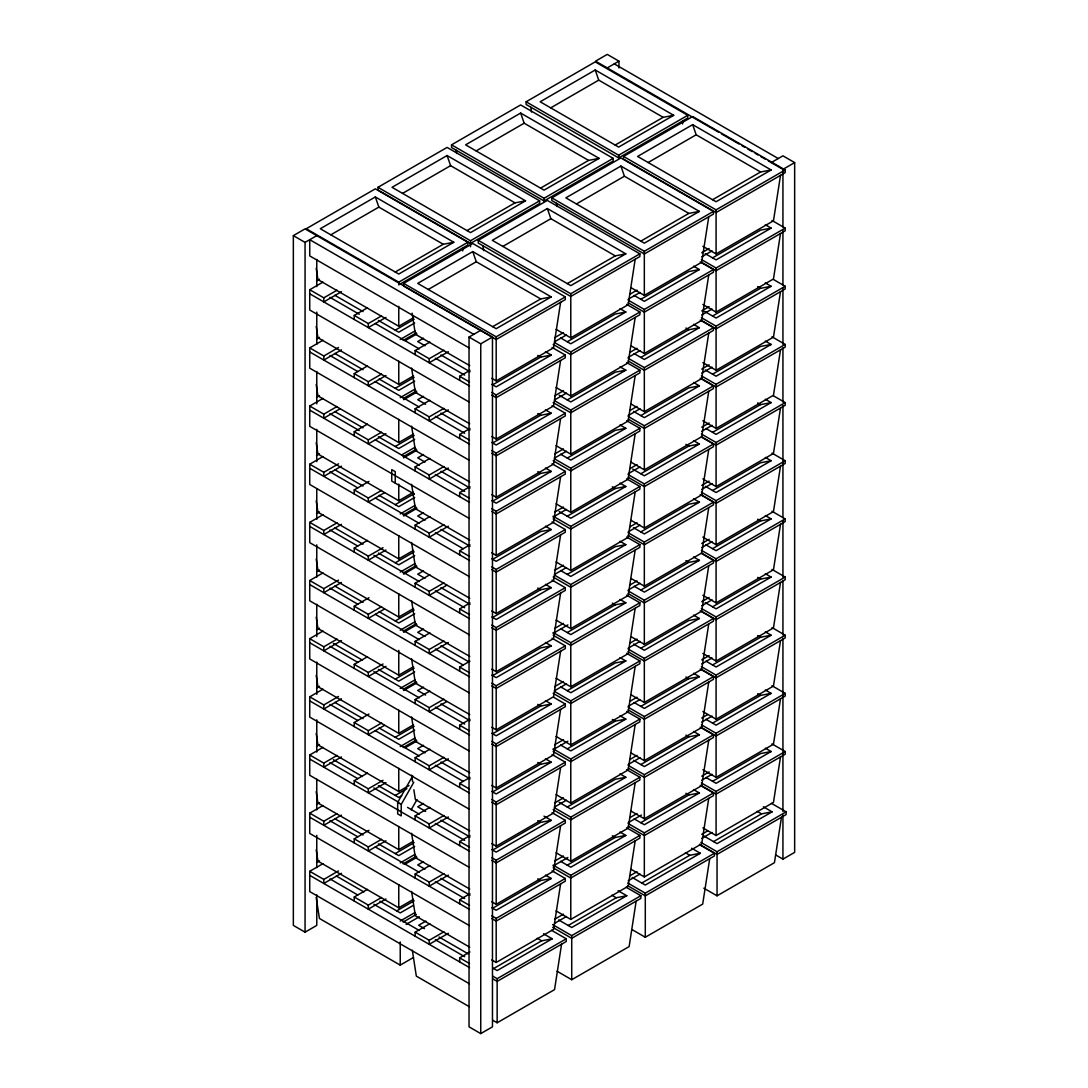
<?xml version="1.0" encoding="UTF-8"?>
<svg xmlns="http://www.w3.org/2000/svg" width="1088" height="1088" viewBox="0 0 1088 1088"><rect width="100%" height="100%" fill="white"/><g stroke="black" fill="none" stroke-linecap="round" stroke-linejoin="round"><path stroke-width="1.5" d="M462.686 250.92L463.175 247.67M560.606 302.328L553.574 347.766L496.182 380.909L491.776 378.352M560.606 360.482L553.574 405.919L496.182 439.062L491.776 436.519M560.606 418.635L553.574 464.086L496.182 497.216L491.776 494.673M560.606 476.789L553.574 522.24L496.182 555.37L491.776 552.826M560.606 534.956L553.574 580.394L496.182 613.537L491.776 610.98M560.606 593.11L553.574 638.547L496.182 671.69L491.776 669.147M560.606 651.263L553.574 696.714L496.182 729.844L491.776 727.301M560.606 709.417L553.574 754.868L496.182 787.998L491.776 785.454M635.188 259.257L628.17 304.708L570.778 337.838L556.077 329.351M560.606 767.584L553.574 813.022L496.182 846.165L491.776 843.608M635.188 317.424L628.17 362.862L570.778 395.991L556.077 387.518M560.606 825.738L553.574 871.175L496.182 904.318L491.776 901.775M635.188 375.578L628.17 421.015L570.778 454.158L556.077 445.672M560.606 883.891L553.574 929.342L496.182 962.472L491.776 959.929M682.57 123.964L683.074 120.714M635.188 433.731L628.17 479.169L570.778 512.312L556.077 503.826M561.571 944.207L554.54 989.645L497.148 1022.774L492.742 1020.231M635.188 491.885L628.17 537.336L570.778 570.466L556.077 561.979M635.188 550.052L628.17 595.49L570.778 628.619L556.077 620.146M635.188 608.206L628.17 653.643L570.778 686.786L556.077 678.3M635.188 666.359L628.17 711.81L570.778 744.94L556.077 736.454M708.75 216.798L701.719 262.235L644.327 295.378L631.108 287.735M635.188 724.513L628.17 769.964L570.778 803.094L556.077 794.607M708.75 274.951L701.719 320.389L644.327 353.532L631.108 345.889M635.188 782.68L628.17 828.118L570.778 861.261L556.077 852.774M708.75 333.105L701.719 378.556L644.327 411.686L631.108 404.056M635.188 840.834L628.17 886.271L570.778 919.414L556.077 910.928M708.75 391.258L701.719 436.71L644.327 469.839L631.108 462.21M636.154 901.136L629.122 946.587L571.73 979.717L557.042 971.23M708.75 449.426L701.719 494.863L644.327 528.006L631.108 520.363M708.75 507.579L701.719 553.017L644.327 586.16L631.108 578.517M708.75 565.733L701.719 611.184L644.327 644.314L631.108 636.684M708.75 623.886L701.719 669.338L644.327 702.467L631.108 694.838M780.504 175.372L773.473 220.81L716.081 253.939L702.862 246.31M708.75 682.054L701.719 727.491L644.327 760.634L631.108 752.991M780.504 233.526L773.473 278.963L716.081 312.106L702.862 304.463M708.75 740.207L701.719 785.645L644.327 818.788L631.108 811.145M780.504 291.679L773.473 337.13L716.081 370.26L702.862 362.63M708.75 798.361L701.719 843.812L644.327 876.942L631.108 869.312M780.504 349.833L773.473 395.284L716.081 428.414L702.862 420.784M709.716 858.677L702.685 904.114L645.293 937.244L632.074 929.614M780.504 408L773.473 453.438L716.081 486.581L702.862 478.938M780.504 466.154L773.473 511.591L716.081 544.734L702.862 537.091M780.504 524.307L773.473 569.758L716.081 602.888L702.862 595.258M780.504 582.461L773.473 627.912L716.081 661.042L702.862 653.412M780.504 640.628L773.473 686.066L716.081 719.209L702.862 711.566M780.504 698.782L773.473 744.219L716.081 777.362L702.862 769.719M780.504 756.935L773.473 802.386L716.081 835.516L702.862 827.886M781.47 817.238L774.438 862.689L717.046 895.818L703.827 888.189M413.794 782.272L401.227 804.413L401.227 815.891L397.664 813.892L397.664 802.414L412.746 775.839M411.155 809.866L417.017 799.53M316.771 894.826L316.771 925.398L305.062 932.171L293.338 925.398L293.338 235.634L305.062 228.874L492.47 337.062L492.47 1026.841L480.746 1033.6L469.037 1026.841L469.037 337.062L480.746 330.303M377.985 187.313L447.086 147.41L539.621 200.831L539.621 203.538L470.519 243.44L377.985 190.019L377.985 187.313L470.519 240.734L539.621 200.831M451.534 144.84L520.649 104.938L613.17 158.358L613.17 161.065L544.068 200.967L451.534 147.546L451.534 144.84L544.068 198.261L613.17 158.358M526.13 101.782L595.231 61.88L687.766 115.301L687.766 118.007L618.664 157.91L526.13 104.489L526.13 101.782L618.664 155.203L687.766 115.301M375.333 196.955L320.28 228.738L398.766 274.04L453.805 242.257L375.333 196.955L378.855 207.101L443.265 244.283L453.805 242.257M447.086 155.53L392.034 187.313L470.519 232.614L525.558 200.831L447.086 155.53L450.595 165.662L515.018 202.858L525.558 200.831M520.649 113.057L465.596 144.84L544.068 190.142L599.121 158.358L520.649 113.057L524.158 123.202L588.581 160.398L599.121 158.358M595.231 69.999L540.178 101.782L618.664 147.084L673.703 115.301L595.231 69.999L598.74 80.131L663.163 117.327L673.703 115.301M293.338 235.634L305.062 242.393L316.771 235.634M607.254 67.918L618.963 61.159L618.963 67.959M330.82 234.818L378.855 207.101M402.574 193.392L450.595 165.662M476.136 150.933L524.158 123.202M550.718 107.862L598.74 80.131M316.526 280.949L319.464 279.249M469.336 402.152L309.74 310.012L309.74 289.734L322.986 282.091M309.74 289.734L323.802 297.84L337.035 290.197M341.455 291.706L323.802 301.906L323.802 297.84M395.243 272.014L443.265 244.283M466.997 230.588L515.018 202.858M540.559 188.115L588.581 160.398M615.142 145.058L663.163 117.327M398.766 282.159L467.867 242.257L467.867 244.963L398.766 284.866L398.766 282.159L306.231 228.738L375.333 188.836L467.867 242.257M403.648 283.383L472.763 243.494L565.298 296.915L565.298 299.622L496.182 339.51L403.648 286.09L403.648 283.383L496.182 336.818L565.298 296.915M478.244 240.326L547.346 200.423L639.88 253.844L639.88 256.55L570.778 296.453L478.244 243.032L478.244 240.326L570.778 293.746L639.88 253.844M551.793 197.853L620.908 157.964L713.442 211.385L713.442 214.091L644.327 253.98L551.793 200.559L551.793 197.853L644.327 251.287L713.442 211.385M623.546 156.427L692.662 116.538L785.182 169.959L785.182 172.666L716.081 212.554L623.546 159.134L623.546 156.427L716.081 209.848L785.182 169.959M354.253 319.491L354.253 315.425L367.486 307.782M316.526 339.102L319.464 337.402M472.763 251.6L417.71 283.383L496.182 328.698L551.235 296.915L472.763 251.6L476.272 261.746L540.695 298.942L551.235 296.915M547.346 208.542L492.293 240.326L570.778 285.627L625.818 253.844L547.346 208.542L550.868 218.688L615.278 255.884L625.818 253.844M620.908 166.07L565.855 197.853L644.327 243.168L699.38 211.385L620.908 166.07L624.417 176.215L688.84 213.411L699.38 211.385M692.662 124.644L637.609 156.427L716.081 201.742L771.134 169.959L692.662 124.644L696.17 134.79L760.594 171.986L771.134 169.959M469.336 460.319L309.74 368.179L309.74 347.888L322.986 340.245M354.253 315.425L368.302 323.544L381.548 315.901M428.25 289.476L476.272 261.746M502.833 246.418L550.868 218.688M576.395 203.946L624.417 176.215M648.149 162.52L696.17 134.79M385.954 317.41L368.302 327.597L368.302 323.544M309.74 347.888L323.802 356.007L338.504 347.507M341.455 349.874L323.802 360.06L323.802 356.007M316.186 268.233L317.941 279.589L398.766 326.25L413.481 317.75M395.243 330.167L414.161 319.246M414.691 323L398.766 332.194L378.42 320.457M400.234 339.47L414.936 330.97M403.158 340.476L416.405 332.833M405.13 340.694L416.881 333.907M354.253 377.645L354.253 373.578L367.486 365.935M316.526 397.27L319.464 395.57M423.504 338.205L417.71 341.55L424.973 345.739M469.336 518.473L309.74 426.333L309.74 406.042L322.986 398.398M415.154 354.647L415.154 350.594L429.869 342.094M354.253 373.578L368.302 381.698L381.548 374.054M385.954 375.564L368.302 385.764L368.302 381.698M309.74 406.042L323.802 414.161L337.035 406.518M339.986 408.87L323.802 418.214L323.802 414.161M415.154 350.594L429.216 358.714L443.931 350.214M771.229 162.602L782.938 155.829L794.662 162.602L794.662 852.366L782.938 859.126L775.622 854.91M448.338 351.723L429.216 362.766L429.216 358.714M492.674 326.672L540.695 298.942M567.256 283.601L615.278 255.884M640.818 241.142L688.84 213.411M712.572 199.716L760.594 171.986M316.186 326.386L317.941 337.742L398.766 384.404L413.481 375.904M395.243 388.321L414.161 377.4M414.691 381.154L398.766 390.361L379.141 379.032M469.037 337.062L480.746 343.835L492.47 337.062M768.305 160.902L782.938 169.361L794.662 162.602M400.234 397.623L414.936 389.137M403.172 398.63L416.405 390.986M403.648 399.704L416.881 392.061M354.253 435.798L354.253 431.746L367.486 424.102M316.526 455.423L319.464 453.723M423.504 396.358L417.71 399.704L425.612 404.274M459.666 380.351L459.666 376.285L469.962 370.342M469.336 576.626L309.74 484.486L309.74 464.209L322.986 456.552M415.154 412.801L415.154 408.748L429.869 400.262M354.253 431.746L368.302 439.851L381.548 432.208M385.954 433.718L368.302 443.918L368.302 439.851M554.635 337.688L563.462 332.588M629.666 294.372L637.024 290.129M701.76 252.756L709.118 248.499M309.74 464.209L323.802 472.314L338.504 463.828M554.635 341.741L566.413 334.954M628.198 299.282L639.962 292.482M701.76 256.809L712.055 250.866M341.455 466.181L323.802 476.381L323.802 472.314M415.154 408.748L429.216 416.867L443.931 408.367M448.338 409.877L429.216 420.92L429.216 416.867M492.674 384.826L540.695 357.095L551.235 355.069L545.428 351.71M567.256 341.768L615.278 314.038L625.818 312.011L620.01 308.652M640.818 299.295L688.84 271.565L699.38 269.538L693.573 266.179M712.572 257.87L760.594 230.139L771.134 228.113L765.326 224.754M316.186 384.54L317.941 395.896L398.766 442.558L413.481 434.071M551.235 355.069L496.182 386.852L491.83 384.336M625.818 312.011L570.778 343.794L560.606 337.919M699.38 269.538L644.327 301.322L634.154 295.446M771.134 228.113L716.081 259.896L705.255 253.64M395.243 446.488L414.161 435.567M414.691 439.307L398.766 448.514L378.42 436.764M491.776 392.428L496.182 394.971L565.298 355.069L565.298 357.775L496.182 397.678L491.776 395.134M554.622 342.584L570.778 351.9L639.88 312.011L639.88 314.718L570.778 354.606L553.153 344.434M628.17 300.111L644.327 309.441L713.442 269.538L713.442 272.245L644.327 312.147L628.17 302.818M701.393 259.529L716.081 268.015L785.182 228.113L785.182 230.819L716.081 270.722L701.393 262.235M401.703 454.934L414.936 447.29M403.158 456.797L416.405 449.14M403.648 457.858L416.881 450.214M354.253 493.952L354.253 489.899L368.968 481.399M316.526 513.577L319.464 511.877M423.504 454.512L417.71 457.858L424.973 462.06M459.666 438.505L459.666 434.452L469.962 428.495M469.336 634.78L309.74 542.654L309.74 522.362L322.986 514.719M415.154 470.968L415.154 466.902L429.869 458.415M354.253 489.899L368.302 498.018L381.548 490.375M384.486 492.728L368.302 502.071L368.302 498.018M554.635 395.842L563.462 390.755M629.666 352.526L637.024 348.282M701.76 310.91L709.118 306.666M309.74 522.362L323.802 530.468L337.035 522.825M554.635 399.908L566.413 393.108M628.198 357.435L639.962 350.635M701.76 314.962L712.055 309.019M341.455 524.334L323.802 534.534L323.802 530.468M415.154 466.902L429.216 475.021L443.931 466.521M448.338 468.03L429.216 479.074L429.216 475.021M492.674 442.979L540.695 415.262L551.235 413.222L545.428 409.877M567.256 399.922L615.278 372.191L625.818 370.165L620.01 366.806M640.818 357.449L688.84 329.732L699.38 327.692L693.573 324.346M712.572 316.023L760.594 288.306L771.134 286.266L765.326 282.921M316.186 442.694L317.941 454.063L398.766 500.725L413.481 492.225M551.235 413.222L496.182 445.006L491.83 442.49M625.818 370.165L570.778 401.948L559.15 395.23M699.38 327.692L644.327 359.475L634.154 353.614M771.134 286.266L716.081 318.05L704.453 311.345M395.243 504.642L414.161 493.721M414.691 497.474L398.766 506.668L379.141 495.339M491.776 450.582L496.182 453.125L565.298 413.222L565.298 415.929L496.182 455.831L491.776 453.288M554.622 400.738L570.778 410.067L639.88 370.165L639.88 372.871L570.778 412.774L553.153 402.587M628.17 358.265L644.327 367.594L713.442 327.692L713.442 330.398L644.327 370.301L628.17 360.971M701.393 317.682L716.081 326.169L785.182 286.266L785.182 288.973L716.081 328.875L701.393 320.389M400.234 513.93L414.936 505.444M403.172 514.937L416.405 507.307M403.648 516.011L416.881 508.382M354.253 552.119L354.253 548.053L367.486 540.41M316.526 571.73L319.464 570.03M423.504 512.666L417.71 516.011L424.973 520.214M459.666 496.658L459.666 492.606L469.962 486.662M469.336 692.947L309.74 600.807L309.74 580.516L322.986 572.873M415.154 529.122L415.154 525.069L429.869 516.569M354.253 548.053L368.302 556.172L383.017 547.672M385.954 550.038L368.302 560.225L368.302 556.172M554.635 454.009L563.462 448.909M629.666 410.679L637.024 406.436M701.76 369.063L709.118 364.82M309.74 580.516L323.802 588.635L338.504 580.135M554.635 458.062L566.413 451.262M628.198 415.589L639.962 408.802M701.76 373.116L712.055 367.173M341.455 582.502L323.802 592.688L323.802 588.635M415.154 525.069L429.216 533.174L443.931 524.688M448.338 526.198L429.216 537.241L429.216 533.174M492.674 501.133L540.695 473.416L551.235 471.39L545.428 468.03M567.256 458.075L615.278 430.345L625.818 428.318L620.01 424.959M640.818 415.602L688.84 387.886L699.38 385.859L693.573 382.5M712.572 374.177L760.594 346.46L771.134 344.434L765.326 341.074M316.186 500.861L317.941 512.217L398.766 558.878L413.481 550.378M551.235 471.39L496.182 503.173L491.83 500.657M625.818 428.318L570.778 460.102L560.606 454.226M699.38 385.859L644.327 417.642L633.502 411.386M771.134 344.434L716.081 376.217L705.255 369.961M395.243 562.795L414.161 551.874M414.691 555.628L398.766 564.822L378.42 553.085M491.776 508.735L496.182 511.278L565.298 471.39L565.298 474.096L496.182 513.985L491.776 511.442M554.622 458.891L570.778 468.221L639.88 428.318L639.88 431.025L570.778 470.927L553.153 460.754M628.17 416.418L644.327 425.748L713.442 385.859L713.442 388.566L644.327 428.454L628.17 419.125M701.393 375.85L716.081 384.322L785.182 344.434L785.182 347.126L716.081 387.029L701.393 378.556M400.234 572.098L414.936 563.598M403.158 573.118L416.405 565.461M403.648 574.178L416.881 566.535M354.253 610.273L354.253 606.22L368.968 597.72M316.526 629.898L319.464 628.198M423.504 570.833L417.71 574.178L424.973 578.367M459.666 554.812L459.666 550.759L469.962 544.816M469.336 751.101L309.74 658.961L309.74 638.67L322.986 631.026M415.154 587.275L415.154 583.222L429.869 574.722M354.253 606.22L368.302 614.326L381.548 606.682M384.486 609.049L368.302 618.392L368.302 614.326M554.635 512.162L563.462 507.062M629.666 468.846L637.024 464.59M701.76 427.217L709.118 422.974M309.74 638.67L323.802 646.789L337.035 639.146M553.166 517.072L566.413 509.429M628.198 473.742L639.962 466.956M701.76 431.283L712.055 425.34M341.455 640.655L323.802 650.842L323.802 646.789M415.154 583.222L429.216 591.342L443.931 582.842M446.869 585.194L429.216 595.394L429.216 591.342M492.674 559.3L540.695 531.57L551.235 529.543L545.428 526.184M567.256 516.229L615.278 488.512L625.818 486.486L620.01 483.126M640.818 473.77L688.84 446.039L699.38 444.013L693.573 440.654M712.572 432.344L760.594 404.614L771.134 402.587L765.326 399.228M316.186 559.014L317.941 570.37L398.766 617.032L413.481 608.532M551.235 529.543L496.182 561.326L491.83 558.81M625.818 486.486L570.778 518.269L559.15 511.55M699.38 444.013L644.327 475.796L632.699 469.078M771.134 402.587L716.081 434.37L705.908 428.495M395.243 620.962L414.161 610.028M414.691 613.782L398.766 622.989L379.141 611.66M491.776 566.902L496.182 569.446L565.298 529.543L565.298 532.25L496.182 572.138L491.776 569.595M553.153 516.202L570.778 526.374L639.88 486.486L639.88 489.178L570.778 529.081L553.153 518.908M628.17 474.586L644.327 483.915L713.442 444.013L713.442 446.719L644.327 486.608L628.17 477.292M701.393 434.003L716.081 442.49L785.182 402.587L785.182 405.294L716.081 445.182L701.393 436.71M400.234 630.251L414.936 621.765M403.172 631.258L416.405 623.614M403.648 632.332L416.881 624.689M354.253 668.426L354.253 664.374L367.486 656.73M316.526 688.051L319.464 686.351M423.504 628.986L417.71 632.332L424.973 636.521M459.666 612.979L459.666 608.913L469.962 602.97M469.336 809.254L309.74 717.114L309.74 696.837L322.986 689.18M415.154 645.429L415.154 641.376L429.869 632.89M354.253 664.374L368.302 672.479L383.017 663.993M385.954 666.346L368.302 676.546L368.302 672.479M554.635 570.316L563.462 565.216M629.666 527L637.024 522.757M701.76 485.384L709.118 481.127M309.74 696.837L323.802 704.942L338.504 696.456M554.635 574.369L566.413 567.582M628.198 531.91L639.962 525.11M701.76 489.437L712.055 483.494M341.455 698.809L323.802 709.009L323.802 704.942M415.154 641.376L429.216 649.495L443.931 640.995M448.338 642.505L429.216 653.548L429.216 649.495M492.674 617.454L540.695 589.723L551.235 587.697L545.428 584.338M567.256 574.396L615.278 546.666L625.818 544.639L620.01 541.28M640.818 531.923L688.84 504.193L699.38 502.166L693.573 498.807M712.572 490.498L760.594 462.767L771.134 460.741L765.326 457.382M316.186 617.168L317.941 628.524L398.766 675.186L413.481 666.699M551.235 587.697L496.182 619.48L491.83 616.964M625.818 544.639L570.778 576.422L560.606 570.547M699.38 502.166L644.327 533.95L633.502 527.694M771.134 460.741L716.081 492.524L705.255 486.268M395.243 679.116L414.161 668.195M414.691 671.935L398.766 681.142L378.42 669.392M491.776 625.056L496.182 627.599L565.298 587.697L565.298 590.403L496.182 630.306L491.776 627.762M554.622 575.212L570.778 584.528L639.88 544.639L639.88 547.346L570.778 587.234L553.153 577.062M628.17 532.739L644.327 542.069L713.442 502.166L713.442 504.873L644.327 544.775L628.17 535.446M701.393 492.157L716.081 500.643L785.182 460.741L785.182 463.447L716.081 503.35L701.393 494.863M400.234 688.405L414.936 679.918M403.172 689.411L416.405 681.768M403.648 690.486L416.881 682.842M354.253 726.58L354.253 722.527L368.968 714.041M316.526 746.205L319.464 744.505M423.504 687.14L417.71 690.486L425.612 695.055M459.666 671.133L459.666 667.08L469.962 661.123M469.336 867.408L309.74 775.282L309.74 754.99L322.986 747.347M415.154 703.596L415.154 699.53L429.869 691.043M354.253 722.527L368.302 730.646L381.548 723.003M384.486 725.356L368.302 734.699L368.302 730.646M554.635 628.47L563.462 623.383M629.666 585.154L637.024 580.91M701.76 543.538L709.118 539.294M309.74 754.99L323.802 763.11L337.035 755.453M553.166 633.379L567.882 624.893M628.198 590.063L639.962 583.263M701.76 547.59L712.055 541.647M341.455 756.962L323.802 767.162L323.802 763.11M415.154 699.53L429.216 707.649L443.931 699.162M446.869 701.515L429.216 711.702L429.216 707.649M492.674 675.607L540.695 647.89L551.235 645.85L545.428 642.505M567.256 632.55L615.278 604.819L625.818 602.793L620.01 599.434M640.818 590.077L688.84 562.36L699.38 560.32L693.573 556.974M712.572 548.651L760.594 520.934L771.134 518.894L765.326 515.549M316.186 675.322L317.941 686.691L398.766 733.353L413.481 724.853M551.235 645.85L496.182 677.634L491.83 675.118M625.818 602.793L570.778 634.576L560.606 628.701M699.38 560.32L644.327 592.103L634.154 586.242M771.134 518.894L716.081 550.678L705.908 544.816M395.243 737.27L414.161 726.349M414.691 730.102L398.766 739.296L379.141 727.967M491.776 683.21L496.182 685.753L565.298 645.85L565.298 648.557L496.182 688.459L491.776 685.916M553.153 632.509L570.778 642.695L639.88 602.793L639.88 605.499L570.778 645.402L553.153 635.215M628.17 590.893L644.327 600.222L713.442 560.32L713.442 563.026L644.327 602.929L628.17 593.599M701.393 550.324L716.081 558.797L785.182 518.894L785.182 521.601L716.081 561.503L701.393 553.017M400.234 746.558L414.936 738.072M403.172 747.578L416.405 739.935M405.13 747.796L416.881 741.01M354.253 784.747L354.253 780.681L367.486 773.038M316.526 804.358L319.464 802.658M423.504 745.294L417.71 748.639L424.973 752.842M459.666 729.286L459.666 725.234L469.962 719.29M469.336 925.575L309.74 833.435L309.74 813.144L322.986 805.501M415.154 761.75L415.154 757.697L429.869 749.197M354.253 780.681L368.302 788.8L383.017 780.3M385.954 782.666L368.302 792.853L368.302 788.8M554.635 686.637L563.462 681.537M629.666 643.307L637.024 639.064M701.76 601.691L709.118 597.448M309.74 813.144L323.802 821.263L337.035 813.62M554.635 690.69L566.413 683.89M628.198 648.217L639.962 641.43M701.76 605.744L712.055 599.801M341.455 815.13L323.802 825.316L323.802 821.263M415.154 757.697L429.216 765.802L443.931 757.316M448.338 758.826L429.216 769.869L429.216 765.802M492.674 733.774L540.695 706.044L551.235 704.018L545.428 700.658M567.256 690.703L615.278 662.973L625.818 660.946L620.01 657.601M640.818 648.244L688.84 620.514L699.38 618.487L693.573 615.128M712.572 606.805L760.594 579.088L771.134 577.062L765.326 573.702M316.186 733.489L317.941 744.845L398.766 791.506L409.061 785.563M551.235 704.018L496.182 735.801L491.83 733.285M625.818 660.946L570.778 692.73L560.606 686.854M699.38 618.487L644.327 650.27L633.502 644.014M771.134 577.062L716.081 608.845L705.255 602.589M395.243 795.423L406.885 788.705M401.662 795.777L398.766 797.45L378.42 785.713M491.776 741.363L496.182 743.906L565.298 704.018L565.298 706.724L496.182 746.613L491.776 744.07M554.622 691.519L570.778 700.849L639.88 660.946L639.88 663.653L570.778 703.555L553.153 693.382M628.17 649.046L644.327 658.376L713.442 618.487L713.442 621.194L644.327 661.082L628.17 651.753M701.393 608.478L716.081 616.95L785.182 577.062L785.182 579.768L716.081 619.657L701.393 611.184M354.253 842.901L354.253 838.848L368.968 830.348M316.526 862.512L319.464 860.826M423.504 803.461L417.71 806.806L425.612 811.362M459.666 787.44L459.666 783.387L469.962 777.444M469.336 983.729L309.74 891.589L309.74 871.298L322.986 863.654M415.154 819.903L415.154 815.85L429.869 807.35M354.253 838.848L368.302 846.954L381.548 839.31M385.954 840.82L368.302 851.02L368.302 846.954M554.635 744.79L563.462 739.69M629.666 701.474L637.024 697.218M701.76 659.845L709.118 655.602M309.74 871.298L323.802 879.417L338.504 870.917M553.166 749.7L567.882 741.2M628.198 706.37L639.962 699.584M701.76 663.911L712.055 657.968M341.455 873.283L323.802 883.47L323.802 879.417M415.154 815.85L429.216 823.97L443.931 815.47M448.338 816.979L429.216 828.022L429.216 823.97M492.674 791.928L540.695 764.198L551.235 762.171L545.428 758.812M567.256 748.857L615.278 721.14L625.818 719.114L620.01 715.754M640.818 706.398L688.84 678.667L699.38 676.641L693.573 673.282M712.572 664.972L760.594 637.242L771.134 635.215L765.326 631.856M316.186 791.642L317.941 802.998L398.766 849.66L413.481 841.16M551.235 762.171L496.182 793.954L491.83 791.438M625.818 719.114L570.778 750.897L560.606 745.022M699.38 676.641L644.327 708.424L634.154 702.549M771.134 635.215L716.081 666.998L705.908 661.123M395.243 853.59L414.161 842.656M414.691 846.41L398.766 855.617L378.42 843.866M491.776 799.53L496.182 802.074L565.298 762.171L565.298 764.878L496.182 804.78L491.776 802.223M553.153 748.83L570.778 759.002L639.88 719.114L639.88 721.806L570.778 761.709L553.153 751.536M628.17 707.214L644.327 716.543L713.442 676.641L713.442 679.347L644.327 719.25L628.17 709.92M701.393 666.631L716.081 675.118L785.182 635.215L785.182 637.922L716.081 677.81L701.393 669.338M400.234 862.879L414.936 854.393M403.158 863.899L416.405 856.242M405.13 864.117L416.881 857.317M354.253 901.054L354.253 897.002L367.486 889.358M423.504 861.614L417.71 864.96L424.973 869.149M459.666 845.607L459.666 841.541L469.962 835.598M415.154 878.07L415.154 874.004L429.869 865.518M354.253 897.002L368.302 905.121L381.548 897.464M385.954 898.974L368.302 909.174L368.302 905.121M554.635 802.944L563.462 797.844M629.666 759.628L637.024 755.385M701.76 718.012L707.635 714.612M554.635 806.997L566.413 800.21M628.198 764.538L639.962 757.738M701.76 722.065L712.055 716.122M415.154 874.004L429.216 882.123L443.931 873.623M448.338 875.133L429.216 886.176L429.216 882.123M492.674 850.082L540.695 822.351L551.235 820.325L543.973 816.136M567.256 807.024L615.278 779.294L625.818 777.267L620.01 773.908M640.818 764.551L688.84 736.821L699.38 734.794L693.573 731.435M712.572 723.126L760.594 695.395L771.134 693.369L765.326 690.01M316.186 849.796L317.941 861.166L398.766 907.814L413.481 899.327M551.235 820.325L496.182 852.108L491.83 849.592M625.818 777.267L570.778 809.05L559.15 802.332M699.38 734.794L644.327 766.578L633.502 760.322M771.134 693.369L716.081 725.152L705.908 719.277M396.726 910.887L414.188 900.81M413.277 905.393L400.234 912.914L379.889 901.177M491.776 857.684L496.182 860.227L565.298 820.325L565.298 823.031L496.182 862.934L491.776 860.39M554.622 807.84L570.778 817.156L639.88 777.267L639.88 779.974L570.778 819.862L553.153 809.69M628.17 765.367L644.327 774.697L713.442 734.794L713.442 737.501L644.327 777.403L628.17 768.074M701.393 724.785L716.081 733.271L785.182 693.369L785.182 696.075L716.081 735.978L701.393 727.491M400.234 921.033L414.936 912.546M403.172 922.039L416.405 914.396M406.082 924.419L419.315 916.776M459.666 903.761L459.666 899.708L469.962 893.751M425.911 921.087L418.676 925.262L424.483 928.622M415.154 936.224L415.154 932.158L429.869 923.671M554.635 861.098L563.462 856.011M629.666 817.782L637.024 813.538M701.76 776.166L709.118 771.922M553.166 866.007L567.882 857.521M628.198 822.691L641.444 815.048M701.76 780.218L712.055 774.275M415.154 932.158L429.216 940.277L443.931 931.79M448.338 933.3L429.216 944.33L429.216 940.277M492.674 908.235L540.695 880.518L551.235 878.478L545.428 875.133M567.256 865.178L615.278 837.447L625.818 835.421L620.01 832.062M640.818 822.705L688.84 794.988L699.38 792.948L693.573 789.602M712.572 781.279L760.594 753.562L771.134 751.522L765.326 748.177M316.159 897.369L319.423 918.462L400.234 965.124L413.481 957.481M551.235 878.478L496.182 910.262L491.83 907.746M625.818 835.421L570.778 867.204L560.606 861.329M699.38 792.948L644.327 824.731L634.154 818.87M771.134 751.522L716.081 783.306L705.908 777.444M491.776 915.838L496.182 918.381L565.298 878.478L565.298 881.185L496.182 921.087L491.776 918.544M553.153 865.15L570.778 875.323L639.88 835.421L639.88 838.127L570.778 878.03L553.153 867.843M628.17 823.521L644.327 832.85L713.442 792.948L713.442 795.654L644.327 835.557L628.17 826.227M701.393 782.952L716.081 791.425L785.182 751.522L785.182 754.229L716.081 794.131L701.393 785.645M459.666 961.914L459.666 957.862L469.962 951.918M554.635 919.265L563.462 914.165M629.666 875.935L637.024 871.692M701.76 834.319L707.635 830.919M554.635 923.318L566.413 916.518M628.198 880.845L639.962 874.058M701.76 838.386L712.055 832.429M493.639 968.551L541.661 940.821L552.201 938.794L543.483 933.762M568.222 925.48L616.243 897.763L626.783 895.723L618.066 890.691M641.784 883.021L689.806 855.29L700.346 853.264L691.628 848.232M713.538 841.595L761.559 813.865L772.099 811.838L763.382 806.806M552.201 938.794L497.148 970.578L492.782 968.062M626.783 895.723L571.73 927.506L558.661 919.958M700.346 853.264L645.293 885.047L632.21 877.486M772.099 811.838L717.046 843.622L703.963 836.06M492.742 976.14L497.148 978.683L566.25 938.794L566.25 941.501L497.148 981.39L492.742 978.846M552.636 924.596L571.73 935.626L640.846 895.723L640.846 898.43L571.73 938.332L552.636 927.302M627.667 882.98L645.293 893.153L714.394 853.264L714.394 855.97L645.293 895.859L627.667 885.686M700.89 842.411L717.046 851.727L786.148 811.838L786.148 814.545L717.046 854.434L699.421 844.261M397.664 802.414L401.227 804.413M618.963 61.159L607.254 54.4L595.53 61.159L718.515 132.165M614.271 63.866L778.26 158.535M721.453 133.851L739.024 143.997M741.948 145.697L744.872 147.383M747.81 149.07L752.202 151.613M755.126 153.299L758.05 154.986M760.974 156.686L765.367 159.215M771.977 220.483L785.182 228.113M773.446 279.494L785.182 286.266M757.67 286.606L760.594 288.306M700.223 261.909L713.442 269.538M771.977 336.79L785.182 344.434M700.223 320.062L713.442 327.692M685.916 328.032L688.84 329.732M626.661 304.382L639.88 312.011M773.446 395.801L785.182 402.587M757.67 402.927L760.594 404.614M700.223 378.216L713.442 385.859M626.661 362.535L639.88 370.165M771.977 453.111L785.182 460.741M552.078 347.439L565.298 355.069M701.692 437.226L713.442 444.013M537.771 355.409L540.695 357.095M685.916 444.353L688.84 446.039M626.661 420.689L639.88 428.318M473.729 334.356L309.74 239.686L309.74 255.925L469.336 348.051M771.977 511.265L785.182 518.894M757.67 519.234L760.594 520.934M552.078 405.593L565.298 413.222M700.223 494.537L713.442 502.166M469.73 365.636L415.371 334.247L412.107 313.14M440.966 354.974L470.03 371.756M334.818 295.283L363.038 311.576M537.771 413.562L540.695 415.262M329.95 297.337L359.23 314.242M375.333 323.544L419.261 348.908M435.363 358.197L464.644 375.102M459.666 376.285L469.513 381.97M309.74 293.787L469.513 386.022M626.661 478.842L639.88 486.486M771.977 569.418L785.182 577.062M612.354 486.812L615.278 488.512M757.67 577.388L760.594 579.088M552.078 463.746L565.298 471.39M701.692 553.547L713.442 560.32M469.73 423.79L415.371 392.401L411.604 368.057M440.966 413.127L470.03 429.91M334.818 353.437L363.038 369.73M537.771 471.716L540.695 473.416M685.916 560.66L688.84 562.36M329.95 355.49L357.762 371.552M375.333 381.698L419.261 407.062M435.363 416.35L464.644 433.269M459.666 434.452L469.513 440.123M309.74 351.941L469.513 444.19M626.661 537.01L639.88 544.639M771.977 627.586L785.182 635.215M757.67 635.555L760.594 637.242M552.078 521.914L565.298 529.543M700.223 610.858L713.442 618.487M469.73 481.943L415.371 450.554L411.604 426.21M440.966 471.281L470.03 488.063M334.818 411.59L363.038 427.883M329.95 413.658L359.23 430.562M375.333 439.851L419.261 465.215M435.363 474.518L464.644 491.422M459.666 492.606L469.513 498.29M309.74 410.108L469.513 502.343M626.661 595.163L639.88 602.793M771.977 685.739L785.182 693.369M612.354 603.133L615.278 604.819M414.297 494.115L391.734 481.086L391.734 469.608L395.243 471.634L395.243 483.113M757.67 693.709L760.594 695.395M552.078 580.067L565.298 587.697M700.223 669.011L713.442 676.641M469.73 540.097L415.371 508.708L411.604 484.364M440.966 529.448L470.03 546.217M334.818 469.758L363.038 486.05M537.771 588.037L540.695 589.723M685.916 676.981L688.84 678.667M329.95 471.811L357.762 487.873M375.333 498.018L419.261 523.369M435.363 532.671L463.175 548.733M459.666 550.759L469.513 556.444M309.74 468.262L469.513 560.497M626.661 653.317L639.88 660.946M771.977 743.893L785.182 751.522M552.078 638.221L565.298 645.85M700.223 727.165L713.442 734.794M469.73 598.264L415.371 566.875L411.604 542.531M440.966 587.602L470.03 604.384M334.818 527.911L363.038 544.204M685.916 735.134L688.84 736.821M329.95 529.965L357.762 546.026M373.864 555.329L419.261 581.536M435.363 590.825L464.644 607.73M459.666 608.913L469.513 614.598M309.74 526.415L469.513 618.65M626.661 711.47L639.88 719.114M771.46 803.352L786.148 811.838M612.354 719.44L615.278 721.14M757.166 811.322L761.559 813.865M553.547 697.231L565.298 704.018M700.223 785.318L713.442 792.948M469.73 656.418L415.371 625.029L411.604 600.685M440.966 645.755L469.241 662.089M334.818 586.065L363.038 602.358M537.771 704.358L540.695 706.044M685.916 793.288L688.84 794.988M329.95 588.118L357.762 604.18M375.333 614.326L419.261 639.69M435.363 648.992L463.175 665.04M459.666 667.08L469.513 672.751M309.74 584.569L469.513 676.818M626.661 769.638L639.88 777.267M552.078 754.542L565.298 762.171M699.706 844.778L714.394 853.264M469.73 714.571L415.371 683.182L411.604 658.838M440.966 703.909L470.03 720.691M333.363 643.389L362.426 660.171M537.771 762.511L540.695 764.198M329.95 646.286L357.762 662.347M373.864 671.636L419.261 697.843M435.363 707.146L464.644 724.05M685.413 852.747L689.806 855.29M459.666 725.234L469.513 730.918M309.74 642.736L469.513 734.971M626.661 827.791L639.88 835.421M612.354 835.761L615.278 837.447M552.078 812.695L565.298 820.325M469.73 772.738L415.371 741.336L411.604 716.992M440.966 762.076L470.03 778.845M334.818 702.386L363.038 718.678M537.771 820.665L540.695 822.351M329.95 704.439L357.762 720.501M375.333 730.646L419.261 755.997M435.363 765.299L463.175 781.361M459.666 783.387L469.513 789.072M309.74 700.89L469.513 793.125M626.158 887.25L640.846 895.723M611.85 895.22L616.243 897.763M552.078 870.849L565.298 878.478M469.73 830.892L415.371 799.503L413.862 789.766M440.966 820.23L470.03 837.012M333.363 759.696L362.426 776.478M537.771 878.818L540.695 880.518M329.95 762.593L357.762 778.654M373.864 787.957L398.766 802.318M407.551 807.391L419.261 814.164M435.363 823.453L464.644 840.358M459.666 841.541L469.513 847.226M309.74 759.043L469.513 851.278M551.562 930.308L566.25 938.794M469.73 889.046L415.371 857.657L411.604 833.313M440.966 878.383L470.03 895.166M334.818 818.693L363.038 834.986M537.268 938.278L541.661 940.821M329.95 820.746L357.762 836.808M375.333 846.954L419.261 872.318M435.363 881.62L464.644 898.525M459.666 899.708L469.513 905.379M309.74 817.197L469.513 909.446M469.73 947.199L415.371 915.81L411.604 891.466M336.287 876.003L363.909 891.942M439.022 937.013L468.085 953.795M329.95 878.914L357.762 894.975M373.864 904.264L419.261 930.471M435.363 939.774L464.644 956.678M459.666 957.862L469.513 963.546M309.74 875.364L469.513 967.599M469.227 1006.658L416.323 976.126L412.311 950.15M556.485 203.266L556.988 206.516M530.808 107.182L531.57 112.05M482.922 245.738L483.684 250.607M456.226 150.253L456.729 153.49M411.604 775.159L412.61 781.646M782.938 169.361L782.938 227.12M782.938 230.52L782.938 284.893M782.938 288.293L782.938 344.352M782.938 347.752L782.938 402.111M782.938 405.511L782.938 517.643M782.938 521.043L782.938 577.102M782.938 580.502L782.938 634.875M782.938 638.275L782.938 811.566M782.938 814.953L782.938 859.126M717.046 851.727L717.046 895.818M716.081 209.848L716.081 253.939M716.081 268.015L716.081 312.106M716.081 326.169L716.081 370.26M716.081 384.322L716.081 428.414M716.081 442.49L716.081 486.581M716.081 500.643L716.081 544.734M716.081 558.797L716.081 602.888M716.081 616.95L716.081 661.042M716.081 675.118L716.081 719.209M716.081 733.271L716.081 777.362M716.081 791.425L716.081 835.516M645.293 893.153L645.293 937.244M644.327 251.287L644.327 295.378M644.327 309.441L644.327 353.532M644.327 367.594L644.327 411.686M644.327 425.748L644.327 469.839M644.327 483.915L644.327 528.006M644.327 542.069L644.327 586.16M644.327 600.222L644.327 644.314M644.327 658.376L644.327 702.467M644.327 716.543L644.327 760.634M644.327 774.697L644.327 818.788M644.327 832.85L644.327 876.942M618.664 155.203L618.664 157.91M571.73 935.626L571.73 979.717M570.778 293.746L570.778 337.838M570.778 351.9L570.778 395.991M570.778 410.067L570.778 454.158M570.778 468.221L570.778 512.312M570.778 526.374L570.778 570.466M570.778 584.528L570.778 628.619M570.778 642.695L570.778 686.786M570.778 700.849L570.778 744.94M570.778 759.002L570.778 803.094M570.778 817.156L570.778 861.261M570.778 875.323L570.778 919.414M544.068 198.261L544.068 200.967M497.148 978.683L497.148 1022.774M496.182 336.818L496.182 380.909M496.182 394.971L496.182 439.062M496.182 453.125L496.182 497.216M496.182 511.278L496.182 555.37M496.182 569.446L496.182 613.537M496.182 627.599L496.182 671.69M496.182 685.753L496.182 729.844M496.182 743.906L496.182 787.998M496.182 802.074L496.182 846.165M496.182 860.227L496.182 904.318M496.182 918.381L496.182 962.472M480.746 343.835L480.746 1033.6M470.519 240.734L470.519 246.745M400.234 941.95L400.234 965.124M398.766 306.381L398.766 326.25M398.766 361.23L398.766 384.404M398.766 419.383L398.766 442.558M398.766 484.16L398.766 500.725M398.766 535.704L398.766 558.878M398.766 593.858L398.766 617.032M398.766 650.366L398.766 675.186M398.766 710.165L398.766 733.353M398.766 768.332L398.766 791.506M398.766 826.486L398.766 849.66M398.766 884.639L398.766 907.814M316.771 259.42L316.771 286.606M316.771 312.079L316.771 344.366M316.771 371.552L316.771 403.825M316.771 429.311L316.771 461.584M316.771 488.77L316.771 519.357M316.771 544.843L316.771 577.116M316.771 604.302L316.771 636.575M316.771 662.062L316.771 694.348M316.771 719.834L316.771 752.107M316.771 779.294L316.771 809.88M316.771 835.353L316.771 867.639M305.062 242.393L305.062 932.171"/></g></svg>
